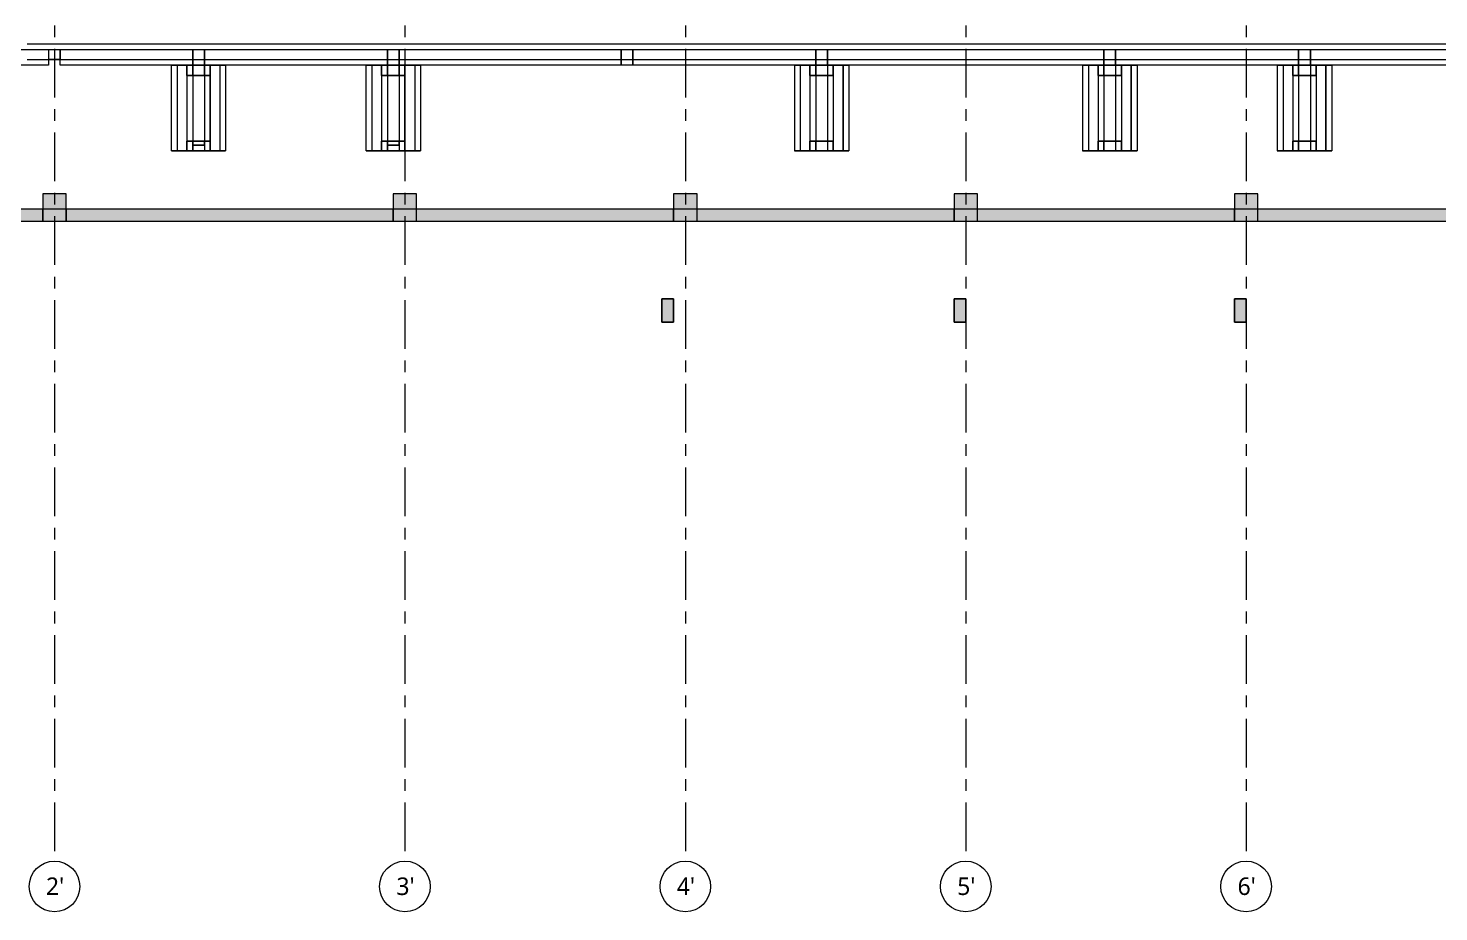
# Model space of a CAD drawing. Header units: millimetres. Extents: x -4000 to 187956, y -58990 to 162485.
# Drawn here: x 63355 to 99579, y -58990 to -36307 of the extents above; entities that cross this region are included whole.
import ezdxf

# ---------------------------------------------------------------- set-up
doc = ezdxf.new("R2010")
doc.units = ezdxf.units.MM
doc.linetypes.add('Grid Line 12_5mm', pattern=[2150, 1250, -300, 300, -300])
for name, color, linetype, lineweight in [('S-BEAM', 12, 'Continuous', 9), ('S-COLS', 52, 'Continuous', 9), ('S-GRID', 1, 'Continuous', 30), ('S-GRID-IDEN', 1, 'Continuous', 30)]:
    doc.layers.add(name, color=color, linetype=linetype, lineweight=lineweight)
doc.styles.add('Trebuchet MS_1', font='trebuc.ttf', dxfattribs={"height": 450})

# ---------------------------------------------------------------- blocks, each defined once
blk = doc.blocks.new('Grid - M_Grid Head - Circle-4774-FFS - TANG 1')
at = {"layer": 'S-GRID-IDEN', "color": 250, "lineweight": 9}
blk.add_circle((0, 0), 6.5, dxfattribs=at)
blk = doc.blocks.new('CMF2_NHAPHUTRO_S_rvt-1-FFS - TANG 1')
at = {"layer": 'S-BEAM'}
h = blk.add_hatch(dxfattribs=at)
h.set_pattern_fill('FP_1', color=256, style=0, pattern_type=2)
h.set_pattern_definition([(0, (0, 0), (812.8, 203.2), [33.528, -576.072, 33.528, -576.072, -3251.2]), (0, (0, 0), (812.8, 203.2), [-1219.2, 33.528, -1185.672, 33.528, -576.072, -1422.4]), (0, (0, 0), (812.8, 203.2), [-3048, 33.528, -372.872, 33.528, -982.472]), (120, (304.8, 101.6), (-582.37636, 602.30545), [33.528, -576.072, 33.528, -576.072, -3251.2]), (120, (304.8, 101.6), (-582.37636, 602.30545), [-1219.2, 33.528, -1185.672, 33.528, -576.072, -1422.4]), (120, (304.8, 101.6), (-582.37636, 602.30545), [-3048, 33.528, -372.872, 33.528, -982.472]), (240, (406.4, 508), (-230.42364, -805.50545), [33.528, -576.072, 33.528, -576.072, -3251.2]), (240, (406.4, 508), (-230.42364, -805.50545), [-1219.2, 33.528, -1185.672, 33.528, -576.072, -1422.4]), (240, (406.4, 508), (-230.42364, -805.50545), [-3048, 33.528, -372.872, 33.528, -982.472])])
h.paths.add_polyline_path([(146830, -41256), (146830, -40956), (57230, -40956), (57230, -41256), (138873, -41256)])
at = {"layer": 'S-COLS', "lineweight": 5, "transparency": 33554534}
for points in [[(64330, -41256), (64330, -40556), (63730, -40556), (63730, -41256)], [(73330, -41256), (73330, -40556), (72730, -40556), (72730, -41256)], [(80530, -41256), (80530, -40556), (79930, -40556), (79930, -41256)], [(87730, -41256), (87730, -40556), (87130, -40556), (87130, -41256)], [(94930, -41256), (94930, -40556), (94330, -40556), (94330, -41256)], [(79930, -43856), (79930, -43256), (79630, -43256), (79630, -43856)], [(87430, -43856), (87430, -43256), (87130, -43256), (87130, -43856)], [(94630, -43856), (94630, -43256), (94330, -43256), (94330, -43856)]]:
    blk.add_hatch(color=256, dxfattribs=at).paths.add_polyline_path(points)
at = {"layer": 'S-BEAM', "color": 250}
for p, q in [((62775, -36857), (63880, -36857)), ((63330, -36707), (131178, -36707)), ((63880, -36857), (64180, -36857)), ((63880, -36857), (63880, -37252)), ((64180, -36857), (67580, -36857)), ((64180, -37252), (64180, -36857)), ((67580, -36857), (67880, -36857)), ((67580, -37107), (67580, -36857)), ((67880, -36857), (72580, -36857)), ((67880, -36857), (67880, -37107)), ((72580, -36857), (72880, -36857)), ((72580, -37107), (72580, -36857)), ((72880, -36857), (78580, -36857)), ((72880, -36857), (72880, -37107)), ((78580, -36857), (78880, -36857)), ((78580, -37107), (78580, -36857)), ((78880, -36857), (83580, -36857)), ((78880, -36857), (78880, -37107)), ((83580, -36857), (83880, -36857)), ((83580, -37107), (83580, -36857)), ((83880, -36857), (90980, -36857)), ((83880, -36857), (83880, -37107)), ((90980, -36857), (91280, -36857)), ((90980, -37107), (90980, -36857)), ((91280, -36857), (95980, -36857)), ((91280, -36857), (91280, -37107)), ((95980, -36857), (96280, -36857)), ((95980, -37107), (95980, -36857)), ((96280, -36857), (101980, -36857)), ((96280, -36857), (96280, -37107)), ((63880, -37252), (62775, -37252)), ((64180, -37107), (63880, -37107)), ((67580, -37252), (64180, -37252)), ((67035, -39456), (67035, -37257)), ((67035, -37257), (67430, -37257)), ((67430, -37257), (67430, -39456)), ((67430, -37519), (67430, -37257)), ((67430, -37257), (67580, -37257)), ((67580, -37107), (67880, -37107)), ((67580, -37257), (67580, -37107)), ((67880, -37257), (67580, -37257)), ((67580, -37257), (67580, -37519)), ((67880, -37107), (67880, -37257)), ((72580, -37252), (67880, -37252)), ((67880, -37519), (67880, -37257)), ((67880, -37257), (68030, -37257)), ((68030, -39456), (68030, -37257)), ((68030, -37257), (68425, -37257)), ((68030, -37257), (68030, -37519)), ((68425, -37257), (68425, -39456)), ((72035, -39456), (72035, -37257)), ((72035, -37257), (72430, -37257)), ((72430, -37257), (72430, -39456)), ((72430, -37519), (72430, -37257)), ((72430, -37257), (72580, -37257)), ((72580, -37107), (72880, -37107)), ((72580, -37257), (72580, -37107)), ((72880, -37257), (72580, -37257)), ((72580, -37257), (72580, -37519)), ((72880, -37107), (72880, -37257)), ((78580, -37252), (72880, -37252)), ((72880, -37519), (72880, -37257)), ((72880, -37257), (73030, -37257)), ((73030, -39456), (73030, -37257)), ((73030, -37257), (73425, -37257)), ((73030, -37257), (73030, -37519)), ((73425, -37257), (73425, -39456)), ((78580, -37107), (78880, -37107)), ((78580, -37257), (78580, -37107)), ((78880, -37257), (78580, -37257)), ((78880, -37107), (78880, -37257)), ((83580, -37252), (78880, -37252)), ((83180, -37257), (83030, -37257)), ((83030, -37257), (83030, -39456)), ((83430, -37257), (83180, -37257)), ((83180, -37257), (83180, -39456)), ((83430, -37257), (83430, -39456)), ((83430, -37519), (83430, -37257)), ((84030, -37257), (83430, -37257)), ((83580, -37107), (83880, -37107)), ((83580, -37257), (83580, -37107)), ((83880, -37107), (83880, -37257)), ((90980, -37252), (83880, -37252)), ((84280, -37257), (84030, -37257)), ((84030, -37257), (84030, -39456)), ((84030, -37519), (84030, -37257)), ((84280, -37257), (84280, -39456)), ((84430, -37257), (84280, -37257)), ((84430, -37257), (84430, -39456)), ((90580, -37257), (90430, -37257)), ((90430, -37257), (90430, -39456)), ((90830, -37257), (90580, -37257)), ((90580, -37257), (90580, -39456)), ((90830, -37257), (90830, -39456)), ((90830, -37519), (90830, -37257)), ((91430, -37257), (90830, -37257)), ((90980, -37107), (91280, -37107)), ((90980, -37257), (90980, -37107)), ((91280, -37107), (91280, -37257)), ((95980, -37252), (91280, -37252)), ((91680, -37257), (91430, -37257)), ((91430, -37257), (91430, -39456)), ((91430, -37519), (91430, -37257)), ((91680, -37257), (91680, -39456)), ((91830, -37257), (91680, -37257)), ((91830, -37257), (91830, -39456)), ((95580, -37257), (95430, -37257)), ((95430, -37257), (95430, -39456)), ((95830, -37257), (95580, -37257)), ((95580, -37257), (95580, -39456)), ((95830, -37257), (95830, -39456)), ((95830, -37519), (95830, -37257)), ((96430, -37257), (95830, -37257)), ((95980, -37107), (96280, -37107)), ((95980, -37257), (95980, -37107)), ((96280, -37107), (96280, -37257)), ((101980, -37252), (96280, -37252)), ((96680, -37257), (96430, -37257)), ((96430, -37257), (96430, -39456)), ((96430, -37519), (96430, -37257)), ((96680, -37257), (96680, -39456)), ((96830, -37257), (96680, -37257)), ((96830, -37257), (96830, -39456)), ((67580, -37519), (67430, -37519)), ((67580, -37519), (67580, -39206)), ((67880, -37519), (67580, -37519)), ((67880, -37519), (67880, -39206)), ((68030, -37519), (67880, -37519)), ((72580, -37519), (72430, -37519)), ((72580, -37519), (72580, -39206)), ((72880, -37519), (72580, -37519)), ((72880, -37519), (72880, -39206)), ((73030, -37519), (72880, -37519)), ((84030, -37519), (83430, -37519)), ((83580, -37519), (83580, -39206)), ((83880, -37519), (83880, -39206)), ((91430, -37519), (90830, -37519)), ((90980, -37519), (90980, -39206)), ((91280, -37519), (91280, -39206)), ((96430, -37519), (95830, -37519)), ((95980, -37519), (95980, -39206)), ((96280, -37519), (96280, -39206)), ((67430, -39456), (67035, -39456)), ((67430, -39206), (67580, -39206)), ((67430, -39456), (67430, -39206)), ((68030, -39456), (67430, -39456)), ((67580, -39206), (67880, -39206)), ((67580, -39206), (67580, -39307)), ((67580, -39307), (67880, -39307)), ((67880, -39206), (68030, -39206)), ((67880, -39307), (67880, -39206)), ((68030, -39206), (68030, -39456)), ((68425, -39456), (68030, -39456)), ((72430, -39456), (72035, -39456)), ((72430, -39206), (72580, -39206)), ((72430, -39456), (72430, -39206)), ((73030, -39456), (72430, -39456)), ((72580, -39206), (72880, -39206)), ((72580, -39206), (72580, -39307)), ((72580, -39307), (72880, -39307)), ((72880, -39206), (73030, -39206)), ((72880, -39307), (72880, -39206)), ((73030, -39206), (73030, -39456)), ((73425, -39456), (73030, -39456)), ((83180, -39456), (83030, -39456)), ((83430, -39456), (83180, -39456)), ((83430, -39206), (84030, -39206)), ((83430, -39456), (83430, -39206)), ((84030, -39456), (83430, -39456)), ((84030, -39456), (84030, -39206)), ((84280, -39456), (84030, -39456)), ((84430, -39456), (84280, -39456)), ((90580, -39456), (90430, -39456)), ((90830, -39456), (90580, -39456)), ((90830, -39206), (91430, -39206)), ((90830, -39456), (90830, -39206)), ((91430, -39456), (90830, -39456)), ((91430, -39456), (91430, -39206)), ((91680, -39456), (91430, -39456)), ((91830, -39456), (91680, -39456)), ((95580, -39456), (95430, -39456)), ((95830, -39456), (95580, -39456)), ((95830, -39206), (96430, -39206)), ((95830, -39456), (95830, -39206)), ((96430, -39456), (95830, -39456)), ((96430, -39456), (96430, -39206)), ((96680, -39456), (96430, -39456)), ((96830, -39456), (96680, -39456)), ((63730, -40956), (57230, -40956)), ((57230, -41256), (63730, -41256)), ((64330, -40956), (63730, -40956)), ((63730, -41256), (64330, -41256)), ((72730, -40956), (64330, -40956)), ((64330, -41256), (72730, -41256)), ((73330, -40956), (72730, -40956)), ((72730, -41256), (73330, -41256)), ((79930, -40956), (73330, -40956)), ((73330, -41256), (79930, -41256)), ((80530, -40956), (79930, -40956)), ((79930, -41256), (80530, -41256)), ((87130, -40956), (80530, -40956)), ((80530, -41256), (87130, -41256)), ((87730, -40956), (87130, -40956)), ((87130, -41256), (87730, -41256)), ((94330, -40956), (87730, -40956)), ((87730, -41256), (94330, -41256)), ((94930, -40956), (94330, -40956)), ((94330, -41256), (94930, -41256)), ((101530, -40956), (94930, -40956)), ((94930, -41256), (101530, -41256))]:
    blk.add_line(p, q, dxfattribs=at)
at = {"layer": 'S-BEAM', "color": 252}
for p, q in [((63325, -36857), (131178, -36857)), ((63880, -36857), (63880, -37107)), ((64180, -36857), (64180, -37107)), ((67580, -36857), (67580, -37252)), ((67880, -37252), (67880, -36857)), ((72580, -36857), (72580, -37252)), ((72880, -37252), (72880, -36857)), ((78580, -36857), (78580, -37252)), ((78880, -37252), (78880, -36857)), ((83580, -36857), (83580, -37252)), ((83880, -37252), (83880, -36857)), ((90980, -36857), (90980, -37252)), ((91280, -37252), (91280, -36857)), ((95980, -36857), (95980, -37252)), ((96280, -37252), (96280, -36857)), ((63325, -37107), (63880, -37107)), ((63325, -37107), (67580, -37107)), ((63880, -37107), (63880, -37252)), ((64180, -37252), (64180, -37107)), ((64180, -37107), (67580, -37107)), ((67035, -37257), (67180, -37257)), ((67180, -37257), (67180, -39456)), ((67180, -37257), (67180, -39456)), ((67180, -37257), (67430, -37257)), ((67580, -37257), (67430, -37257)), ((67430, -37257), (67580, -37257)), ((67580, -37107), (67880, -37107)), ((67580, -37257), (67580, -37252)), ((67880, -37257), (67580, -37257)), ((67580, -37257), (67580, -37519)), ((67580, -37519), (67580, -37257)), ((67580, -37519), (67580, -37257)), ((67880, -37107), (72580, -37107)), ((67880, -37107), (72580, -37107)), ((67880, -37252), (67880, -37257)), ((68030, -37257), (67880, -37257)), ((67880, -37257), (67880, -37519)), ((67880, -37257), (67880, -37519)), ((67880, -37257), (68030, -37257)), ((67880, -37519), (67880, -37257)), ((68030, -37257), (68280, -37257)), ((68280, -37257), (68280, -39456)), ((68280, -37257), (68280, -39456)), ((68280, -37257), (68425, -37257)), ((72035, -37257), (72180, -37257)), ((72180, -37257), (72180, -39456)), ((72180, -37257), (72180, -39456)), ((72180, -37257), (72430, -37257)), ((72580, -37257), (72430, -37257)), ((72430, -37257), (72580, -37257)), ((72580, -37107), (72880, -37107)), ((72580, -37257), (72580, -37252)), ((72880, -37257), (72580, -37257)), ((72580, -37257), (72580, -37519)), ((72580, -37519), (72580, -37257)), ((72580, -37519), (72580, -37257)), ((72880, -37107), (78580, -37107)), ((72880, -37107), (78580, -37107)), ((72880, -37252), (72880, -37257)), ((73030, -37257), (72880, -37257)), ((72880, -37257), (72880, -37519)), ((72880, -37257), (72880, -37519)), ((72880, -37257), (73030, -37257)), ((72880, -37519), (72880, -37257)), ((73030, -37257), (73280, -37257)), ((73280, -37257), (73280, -39456)), ((73280, -37257), (73280, -39456)), ((73280, -37257), (73425, -37257)), ((78580, -37107), (78880, -37107)), ((78580, -37257), (78580, -37252)), ((78880, -37107), (83580, -37107)), ((78880, -37107), (83580, -37107)), ((78880, -37252), (78880, -37257)), ((83030, -37257), (83180, -37257)), ((83180, -37257), (83180, -39456)), ((83180, -37257), (83430, -37257)), ((83580, -37257), (83430, -37257)), ((83430, -37257), (83580, -37257)), ((83580, -37107), (83880, -37107)), ((83580, -37257), (83580, -37252)), ((83880, -37257), (83580, -37257)), ((83580, -37257), (83580, -37519)), ((83580, -37519), (83580, -37257)), ((83880, -37107), (90980, -37107)), ((83880, -37107), (90980, -37107)), ((83880, -37252), (83880, -37257)), ((84030, -37257), (83880, -37257)), ((83880, -37257), (83880, -37519)), ((83880, -37257), (83880, -37519)), ((83880, -37257), (84030, -37257)), ((84030, -37257), (84280, -37257)), ((84280, -39456), (84280, -37257)), ((84280, -37257), (84430, -37257)), ((90430, -37257), (90580, -37257)), ((90580, -37257), (90580, -39456)), ((90580, -37257), (90830, -37257)), ((90980, -37257), (90830, -37257)), ((90830, -37257), (90980, -37257)), ((90980, -37107), (91280, -37107)), ((90980, -37257), (90980, -37252)), ((91280, -37257), (90980, -37257)), ((90980, -37257), (90980, -37519)), ((90980, -37519), (90980, -37257)), ((91280, -37107), (95980, -37107)), ((91280, -37107), (95980, -37107)), ((91280, -37252), (91280, -37257)), ((91430, -37257), (91280, -37257)), ((91280, -37257), (91280, -37519)), ((91280, -37257), (91280, -37519)), ((91280, -37257), (91430, -37257)), ((91430, -37257), (91680, -37257)), ((91680, -39456), (91680, -37257)), ((91680, -37257), (91830, -37257)), ((95430, -37257), (95580, -37257)), ((95580, -37257), (95580, -39456)), ((95580, -37257), (95830, -37257)), ((95980, -37257), (95830, -37257)), ((95830, -37257), (95980, -37257)), ((95980, -37107), (96280, -37107)), ((95980, -37257), (95980, -37252)), ((96280, -37257), (95980, -37257)), ((95980, -37257), (95980, -37519)), ((95980, -37519), (95980, -37257)), ((96280, -37107), (101980, -37107)), ((96280, -37107), (101980, -37107)), ((96280, -37252), (96280, -37257)), ((96430, -37257), (96280, -37257)), ((96280, -37257), (96280, -37519)), ((96280, -37257), (96280, -37519)), ((96280, -37257), (96430, -37257)), ((96430, -37257), (96680, -37257)), ((96680, -39456), (96680, -37257)), ((96680, -37257), (96830, -37257)), ((67430, -37519), (67430, -39206)), ((67430, -37519), (67580, -37519)), ((67580, -37519), (67880, -37519)), ((67880, -37519), (68030, -37519)), ((68030, -37519), (68030, -39206)), ((72430, -37519), (72430, -39206)), ((72430, -37519), (72580, -37519)), ((72580, -37519), (72880, -37519)), ((72880, -37519), (73030, -37519)), ((73030, -37519), (73030, -39206)), ((83430, -37519), (83430, -39206)), ((83430, -37519), (83580, -37519)), ((83580, -37519), (83880, -37519)), ((83880, -37519), (84030, -37519)), ((84030, -37519), (84030, -39206)), ((90830, -37519), (90830, -39206)), ((90830, -37519), (90980, -37519)), ((90980, -37519), (91280, -37519)), ((91280, -37519), (91430, -37519)), ((91430, -37519), (91430, -39206)), ((95830, -37519), (95830, -39206)), ((95830, -37519), (95980, -37519)), ((95980, -37519), (96280, -37519)), ((96280, -37519), (96430, -37519)), ((96430, -37519), (96430, -39206)), ((67035, -39456), (67180, -39456)), ((67180, -39456), (67430, -39456)), ((67580, -39206), (67430, -39206)), ((67580, -39456), (67430, -39456)), ((67430, -39456), (67580, -39456)), ((67880, -39206), (67580, -39206)), ((67580, -39307), (67580, -39206)), ((67580, -39307), (67580, -39456)), ((67580, -39456), (67580, -39307)), ((67880, -39307), (67580, -39307)), ((67880, -39456), (67580, -39456)), ((67580, -39456), (67880, -39456)), ((68030, -39206), (67880, -39206)), ((67880, -39206), (67880, -39307)), ((67880, -39307), (67880, -39456)), ((67880, -39307), (67880, -39456)), ((68030, -39456), (67880, -39456)), ((67880, -39456), (68030, -39456)), ((68030, -39456), (68280, -39456)), ((68280, -39456), (68425, -39456)), ((72035, -39456), (72180, -39456)), ((72180, -39456), (72430, -39456)), ((72580, -39206), (72430, -39206)), ((72580, -39456), (72430, -39456)), ((72430, -39456), (72580, -39456)), ((72880, -39206), (72580, -39206)), ((72580, -39307), (72580, -39206)), ((72580, -39307), (72580, -39456)), ((72580, -39456), (72580, -39307)), ((72880, -39307), (72580, -39307)), ((72880, -39456), (72580, -39456)), ((72580, -39456), (72880, -39456)), ((73030, -39206), (72880, -39206)), ((72880, -39206), (72880, -39307)), ((72880, -39307), (72880, -39456)), ((72880, -39307), (72880, -39456)), ((73030, -39456), (72880, -39456)), ((72880, -39456), (73030, -39456)), ((73030, -39456), (73280, -39456)), ((73280, -39456), (73425, -39456)), ((83030, -39456), (83180, -39456)), ((83180, -39456), (83430, -39456)), ((83580, -39206), (83430, -39206)), ((83580, -39456), (83430, -39456)), ((83430, -39456), (83580, -39456)), ((83580, -39206), (83580, -39456)), ((83880, -39206), (83580, -39206)), ((83580, -39456), (83580, -39206)), ((83880, -39456), (83580, -39456)), ((83580, -39456), (83880, -39456)), ((83880, -39206), (83880, -39456)), ((84030, -39206), (83880, -39206)), ((83880, -39206), (83880, -39456)), ((84030, -39456), (83880, -39456)), ((83880, -39456), (84030, -39456)), ((84030, -39456), (84280, -39456)), ((84280, -39456), (84430, -39456)), ((90430, -39456), (90580, -39456)), ((90580, -39456), (90830, -39456)), ((90980, -39206), (90830, -39206)), ((90980, -39456), (90830, -39456)), ((90830, -39456), (90980, -39456)), ((90980, -39206), (90980, -39456)), ((91280, -39206), (90980, -39206)), ((90980, -39456), (90980, -39206)), ((91280, -39456), (90980, -39456)), ((90980, -39456), (91280, -39456)), ((91280, -39206), (91280, -39456)), ((91430, -39206), (91280, -39206)), ((91280, -39206), (91280, -39456)), ((91430, -39456), (91280, -39456)), ((91280, -39456), (91430, -39456)), ((91430, -39456), (91680, -39456)), ((91680, -39456), (91830, -39456)), ((95430, -39456), (95580, -39456)), ((95580, -39456), (95830, -39456)), ((95980, -39206), (95830, -39206)), ((95980, -39456), (95830, -39456)), ((95830, -39456), (95980, -39456)), ((95980, -39206), (95980, -39456)), ((96280, -39206), (95980, -39206)), ((95980, -39456), (95980, -39206)), ((96280, -39456), (95980, -39456)), ((95980, -39456), (96280, -39456)), ((96280, -39206), (96280, -39456)), ((96430, -39206), (96280, -39206)), ((96280, -39206), (96280, -39456)), ((96430, -39456), (96280, -39456)), ((96280, -39456), (96430, -39456)), ((96430, -39456), (96680, -39456)), ((96680, -39456), (96830, -39456)), ((57230, -41256), (63730, -41256)), ((63730, -40956), (63325, -40956)), ((72730, -40956), (64330, -40956)), ((64330, -41256), (72730, -41256)), ((79930, -40956), (73330, -40956)), ((73330, -41256), (79930, -41256)), ((87130, -40956), (80530, -40956)), ((80530, -41256), (87130, -41256)), ((94330, -40956), (87730, -40956)), ((87730, -41256), (94330, -41256)), ((101530, -40956), (94930, -40956)), ((94930, -41256), (101530, -41256))]:
    blk.add_line(p, q, dxfattribs=at)
at = {"layer": 'S-BEAM', "color": 253}
for p, q in [((67430, -37257), (67430, -37519)), ((67430, -37257), (67580, -37257)), ((67430, -37257), (67430, -37519)), ((67580, -37107), (67880, -37107)), ((67580, -37107), (67880, -37107)), ((67880, -37257), (67580, -37257)), ((67580, -37257), (67880, -37257)), ((67880, -37257), (68030, -37257)), ((68030, -37257), (68030, -37519)), ((68030, -37519), (68030, -37257)), ((72430, -37257), (72430, -37519)), ((72430, -37257), (72580, -37257)), ((72430, -37257), (72430, -37519)), ((72580, -37107), (72880, -37107)), ((72580, -37107), (72880, -37107)), ((72880, -37257), (72580, -37257)), ((72580, -37257), (72880, -37257)), ((72880, -37257), (73030, -37257)), ((73030, -37257), (73030, -37519)), ((73030, -37519), (73030, -37257)), ((78580, -37107), (78880, -37107)), ((78580, -37107), (78880, -37107)), ((83180, -37257), (83180, -39456)), ((83180, -37257), (83180, -39456)), ((83430, -37257), (83430, -37519)), ((83430, -37257), (83580, -37257)), ((83430, -37257), (83430, -37519)), ((83580, -37107), (83880, -37107)), ((83580, -37107), (83880, -37107)), ((83880, -37257), (83580, -37257)), ((83580, -37257), (83880, -37257)), ((83880, -37257), (84030, -37257)), ((84030, -37257), (84030, -37519)), ((84030, -37519), (84030, -37257)), ((84280, -37257), (84280, -39456)), ((84280, -37257), (84280, -39456)), ((90580, -37257), (90580, -39456)), ((90580, -37257), (90580, -39456)), ((90830, -37257), (90830, -37519)), ((90830, -37257), (90980, -37257)), ((90830, -37257), (90830, -37519)), ((90980, -37107), (91280, -37107)), ((90980, -37107), (91280, -37107)), ((91280, -37257), (90980, -37257)), ((90980, -37257), (91280, -37257)), ((91280, -37257), (91430, -37257)), ((91430, -37257), (91430, -37519)), ((91430, -37519), (91430, -37257)), ((91680, -37257), (91680, -39456)), ((91680, -37257), (91680, -39456)), ((95580, -37257), (95580, -39456)), ((95580, -37257), (95580, -39456)), ((95830, -37257), (95830, -37519)), ((95830, -37257), (95980, -37257)), ((95830, -37257), (95830, -37519)), ((95980, -37107), (96280, -37107)), ((95980, -37107), (96280, -37107)), ((96280, -37257), (95980, -37257)), ((95980, -37257), (96280, -37257)), ((96280, -37257), (96430, -37257)), ((96430, -37257), (96430, -37519)), ((96430, -37519), (96430, -37257)), ((96680, -37257), (96680, -39456)), ((96680, -37257), (96680, -39456)), ((67430, -39206), (67430, -39456)), ((67430, -39206), (67430, -39456)), ((67430, -39456), (68030, -39456)), ((67580, -39206), (67580, -39307)), ((67580, -39307), (67580, -39206)), ((67880, -39206), (67880, -39307)), ((67880, -39206), (67880, -39307)), ((68030, -39206), (68030, -39456)), ((68030, -39456), (68030, -39206)), ((72430, -39206), (72430, -39456)), ((72430, -39206), (72430, -39456)), ((72430, -39456), (73030, -39456)), ((72580, -39206), (72580, -39307)), ((72580, -39307), (72580, -39206)), ((72880, -39206), (72880, -39307)), ((72880, -39206), (72880, -39307)), ((73030, -39206), (73030, -39456)), ((73030, -39456), (73030, -39206)), ((83430, -39206), (83430, -39456)), ((83430, -39206), (83430, -39456)), ((83430, -39456), (84030, -39456)), ((84030, -39206), (84030, -39456)), ((84030, -39456), (84030, -39206)), ((90830, -39206), (90830, -39456)), ((90830, -39206), (90830, -39456)), ((90830, -39456), (91430, -39456)), ((91430, -39206), (91430, -39456)), ((91430, -39456), (91430, -39206)), ((95830, -39206), (95830, -39456)), ((95830, -39206), (95830, -39456)), ((95830, -39456), (96430, -39456)), ((96430, -39206), (96430, -39456)), ((96430, -39456), (96430, -39206))]:
    blk.add_line(p, q, dxfattribs=at)
at = {"layer": 'S-BEAM', "color": 254}
for p, q in [((67580, -37257), (67880, -37257)), ((72580, -37257), (72880, -37257)), ((83580, -37257), (83880, -37257)), ((90980, -37257), (91280, -37257)), ((95980, -37257), (96280, -37257))]:
    blk.add_line(p, q, dxfattribs=at)
at = {"layer": 'S-BEAM', "color": 37}
for p, q in [((64330, -40956), (63730, -40956)), ((63730, -41256), (63730, -40956)), ((63730, -40956), (63730, -41256)), ((63730, -41256), (64330, -41256)), ((64330, -40956), (64330, -41256)), ((64330, -41256), (64330, -40956)), ((73330, -40956), (72730, -40956)), ((72730, -41256), (72730, -40956)), ((72730, -40956), (72730, -41256)), ((72730, -41256), (73330, -41256)), ((73330, -41256), (73330, -40956)), ((73330, -41256), (73330, -40956)), ((80530, -40956), (79930, -40956)), ((79930, -41256), (79930, -40956)), ((79930, -40956), (79930, -41256)), ((79930, -41256), (80530, -41256)), ((80530, -41256), (80530, -40956)), ((80530, -41256), (80530, -40956)), ((87730, -40956), (87130, -40956)), ((87130, -41256), (87130, -40956)), ((87130, -40956), (87130, -41256)), ((87130, -41256), (87730, -41256)), ((87730, -41256), (87730, -40956)), ((87730, -41256), (87730, -40956)), ((94930, -40956), (94330, -40956)), ((94330, -41256), (94330, -40956)), ((94330, -40956), (94330, -41256)), ((94330, -41256), (94930, -41256)), ((94930, -41256), (94930, -40956)), ((94930, -41256), (94930, -40956))]:
    blk.add_line(p, q, dxfattribs=at)
at = {"layer": 'S-COLS', "color": 250}
for p, q in [((64330, -40556), (63730, -40556)), ((63730, -40556), (63730, -41256)), ((64330, -40556), (63730, -40556)), ((63730, -40556), (63730, -41256)), ((64330, -41256), (64330, -40556)), ((64330, -41256), (64330, -40556)), ((73330, -40556), (72730, -40556)), ((72730, -40556), (72730, -41256)), ((73330, -40556), (72730, -40556)), ((72730, -40556), (72730, -41256)), ((73330, -41256), (73330, -40556)), ((73330, -41256), (73330, -40556)), ((80530, -40556), (79930, -40556)), ((79930, -40556), (79930, -41256)), ((80530, -40556), (79930, -40556)), ((79930, -40556), (79930, -41256)), ((80530, -41256), (80530, -40556)), ((80530, -41256), (80530, -40556)), ((87730, -40556), (87130, -40556)), ((87130, -40556), (87130, -41256)), ((87730, -40556), (87130, -40556)), ((87130, -40556), (87130, -41256)), ((87730, -41256), (87730, -40556)), ((87730, -41256), (87730, -40556)), ((94930, -40556), (94330, -40556)), ((94330, -40556), (94330, -41256)), ((94930, -40556), (94330, -40556)), ((94330, -40556), (94330, -41256)), ((94930, -41256), (94930, -40556)), ((94930, -41256), (94930, -40556)), ((63730, -41256), (64330, -41256)), ((63730, -41256), (64330, -41256)), ((72730, -41256), (73330, -41256)), ((72730, -41256), (73330, -41256)), ((79930, -41256), (80530, -41256)), ((79930, -41256), (80530, -41256)), ((87130, -41256), (87730, -41256)), ((87130, -41256), (87730, -41256)), ((94330, -41256), (94930, -41256)), ((94330, -41256), (94930, -41256)), ((79930, -43256), (79630, -43256)), ((79630, -43256), (79630, -43856)), ((79630, -43856), (79630, -43256)), ((79630, -43256), (79930, -43256)), ((79930, -43856), (79930, -43256)), ((79930, -43256), (79930, -43856)), ((87430, -43256), (87130, -43256)), ((87130, -43256), (87130, -43856)), ((87130, -43856), (87130, -43256)), ((87130, -43256), (87430, -43256)), ((87430, -43856), (87430, -43256)), ((87430, -43256), (87430, -43856)), ((94630, -43256), (94330, -43256)), ((94330, -43256), (94330, -43856)), ((94330, -43856), (94330, -43256)), ((94330, -43256), (94630, -43256)), ((94630, -43856), (94630, -43256)), ((94630, -43256), (94630, -43856)), ((79630, -43856), (79930, -43856)), ((79930, -43856), (79630, -43856)), ((87130, -43856), (87430, -43856)), ((87430, -43856), (87130, -43856)), ((94330, -43856), (94630, -43856)), ((94630, -43856), (94330, -43856))]:
    blk.add_line(p, q, dxfattribs=at)
at = {"layer": 'S-GRID', "linetype": 'Grid Line 12_5mm', "lineweight": 9}
for p, q in [((64030, -13185), (64030, -57690)), ((73030, -13185), (73030, -57690)), ((80230, -13185), (80230, -57690)), ((87430, -13185), (87430, -57690)), ((94630, -13185), (94630, -57690)), ((47977, -41256), (186656, -41256))]:
    blk.add_line(p, q, dxfattribs=at)
at = {"layer": 'S-GRID-IDEN', "lineweight": 9, "char_height": 450, "width": 521.1, "attachment_point": 1, "style": 'Trebuchet MS_1', "bg_fill": 3, "box_fill_scale": 1.25, "bg_fill_color": 256, "bg_fill_true_color": 13158600, "bg_fill_transparency": 0}
for s, insert in [("2'", (63812, -58109)), ("3'", (72812, -58109)), ("4'", (80012, -58109)), ("5'", (87212, -58109)), ("6'", (94412, -58109))]:
    blk.add_mtext(s, dxfattribs=dict(at, insert=insert))
at = {"layer": 'S-GRID-IDEN', "color": 10, "lineweight": 5, "xscale": 99.99999999999993, "yscale": 99.99999999999993, "zscale": 99.99999999999993, "rotation": 180}
for p in [(64030, -58340), (73030, -58340), (80230, -58340), (87430, -58340), (94630, -58340)]:
    blk.add_blockref('Grid - M_Grid Head - Circle-4774-FFS - TANG 1', p, dxfattribs=at)

msp = doc.modelspace()

# ---------------------------------------------------------------- block references
at = {"lineweight": 5}
msp.add_blockref('CMF2_NHAPHUTRO_S_rvt-1-FFS - TANG 1', (0, 0), dxfattribs=at)

doc.saveas('drawing.dxf')
